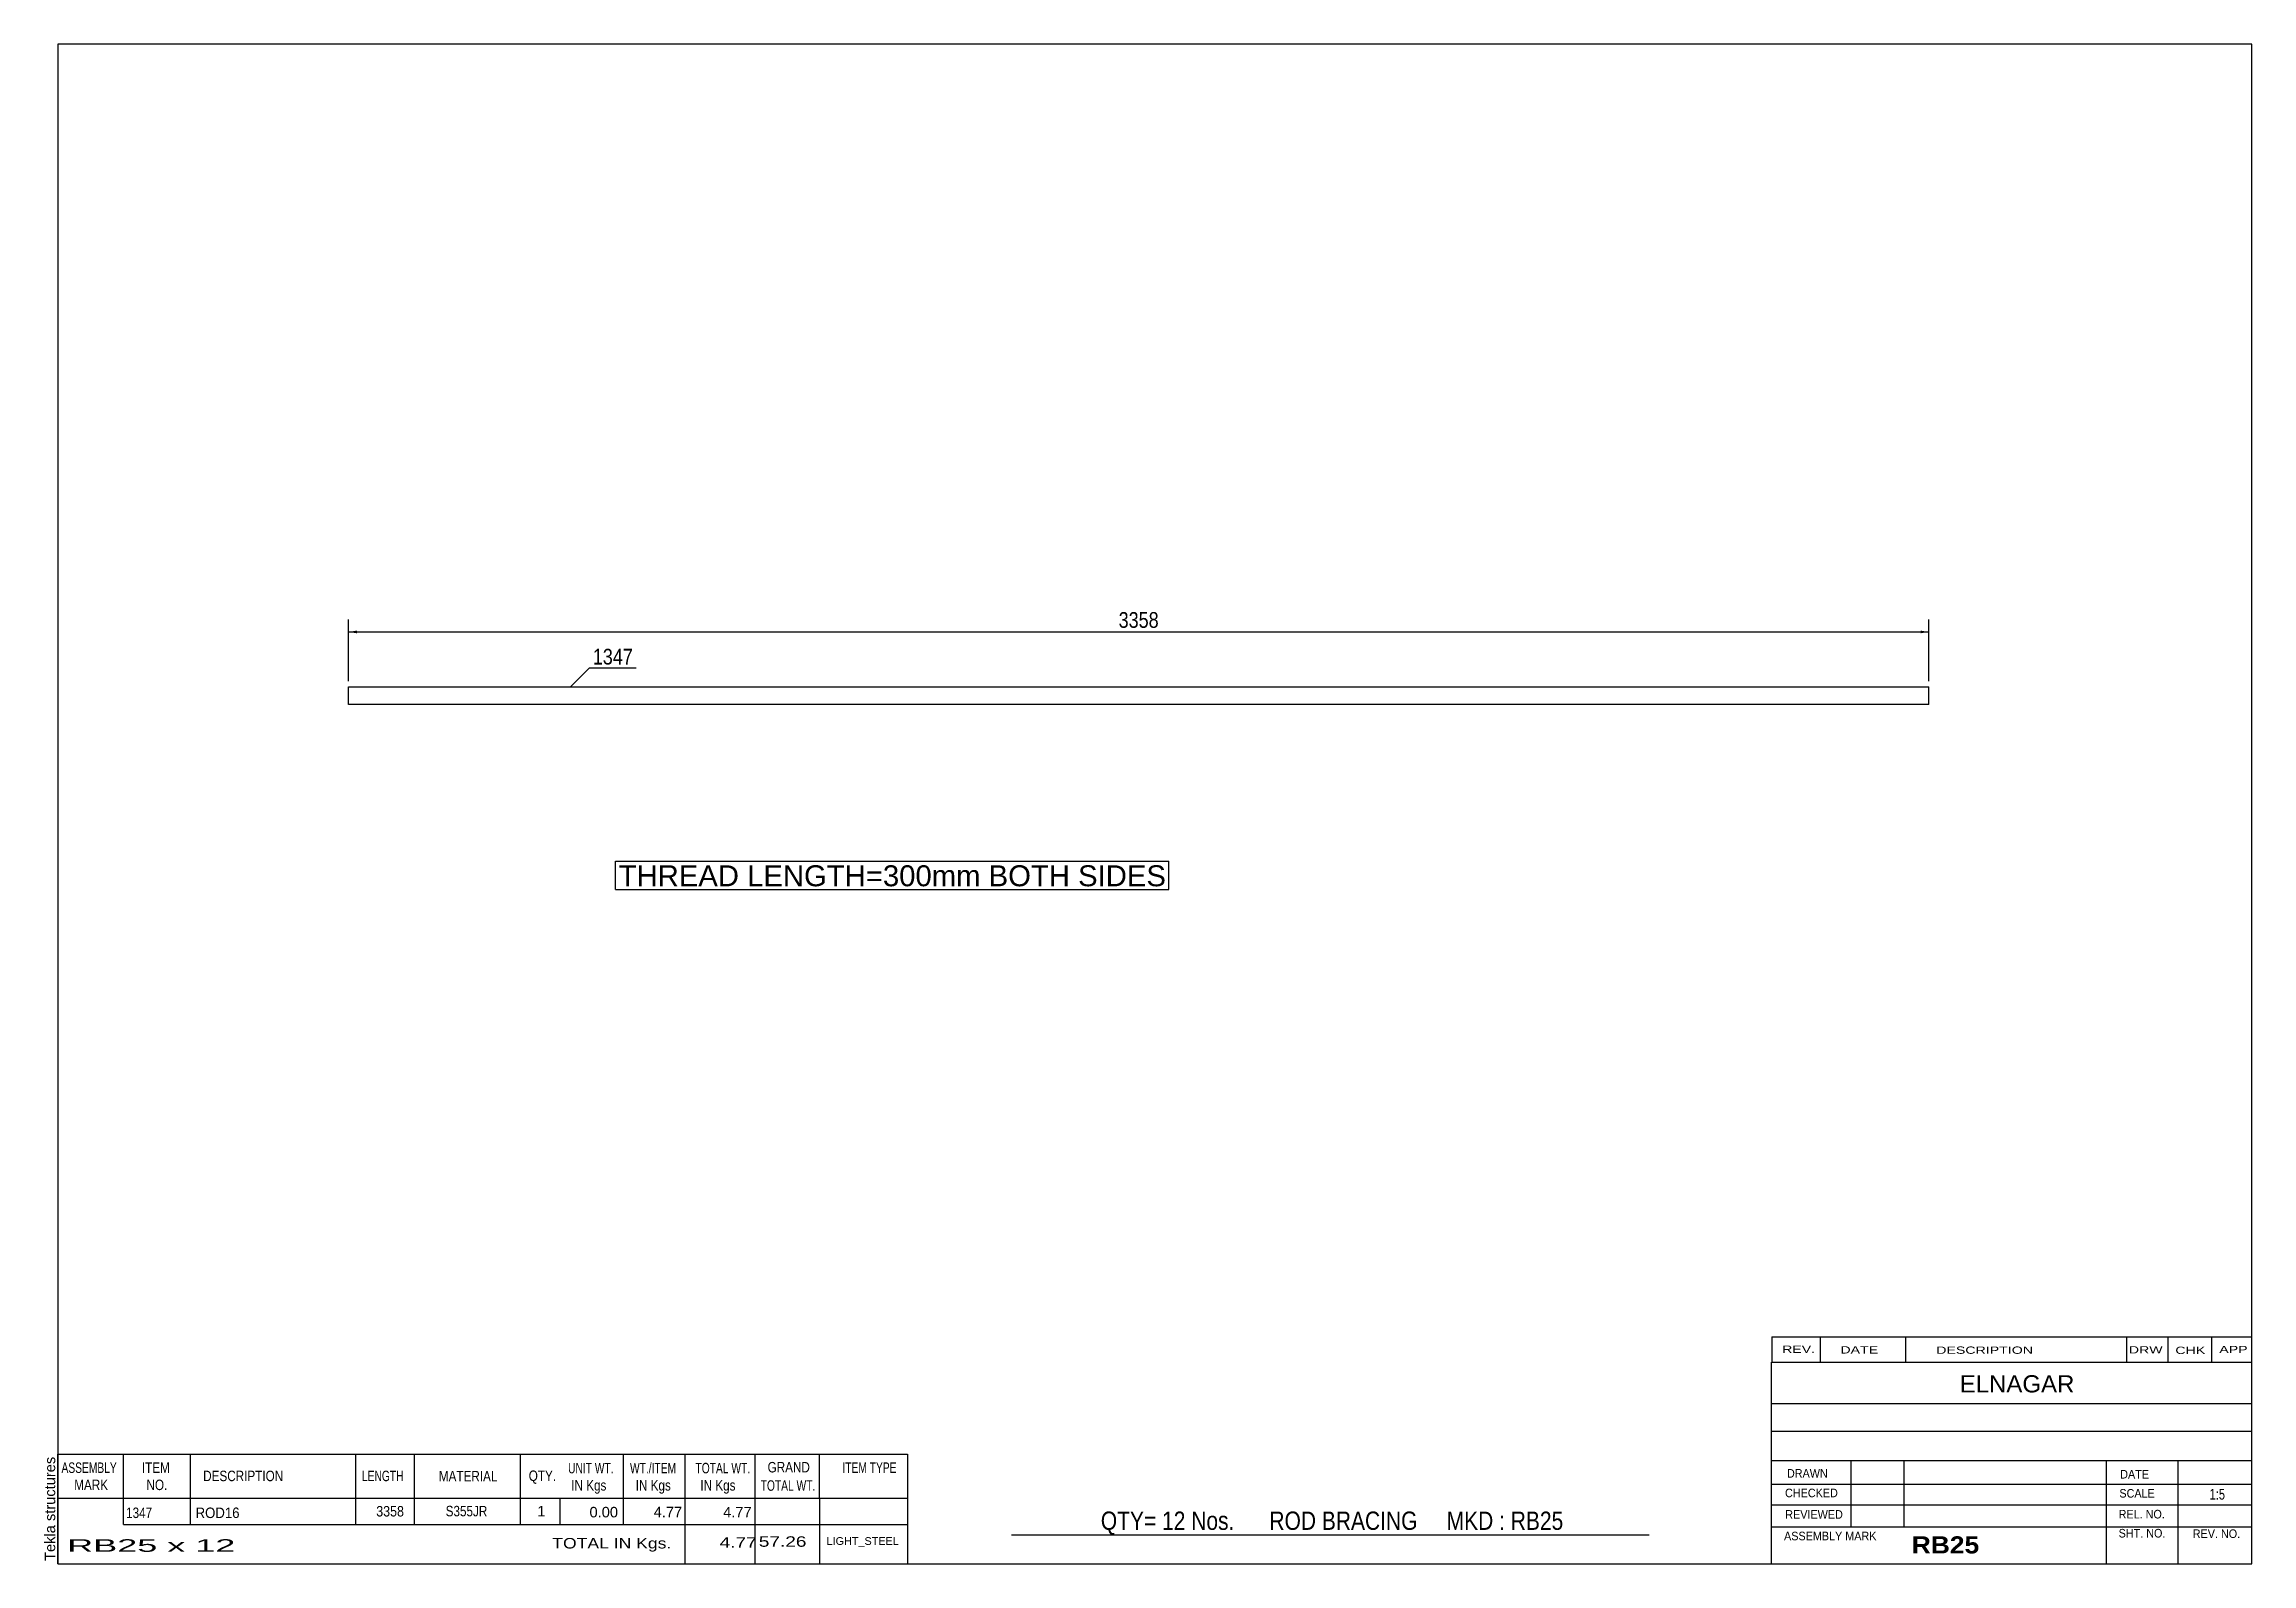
# Model space of a CAD drawing. Header units: millimetres. Extents: x -56 to 347, y -158 to 119.
import ezdxf

# ---------------------------------------------------------------- set-up
doc = ezdxf.new("R2010")
doc.units = ezdxf.units.MM
doc.styles.add('Arial', font='ARIAL.TTF', dxfattribs={"height": 0.2})
doc.styles.add('Arial Bold', font='ARIALBD.TTF', dxfattribs={"height": 0.2})
doc.styles.add('Arial Narrow', font='ARIALN.TTF', dxfattribs={"height": 0.2})

# ---------------------------------------------------------------- blocks, each defined once
blk = doc.blocks.new('Unknown-627380873-1209')
at = {"color": 5, "linetype": 'Continuous'}
for p, q in [((347, 118.75), (-53, 118.75)), ((-53, 118.75), (-53, -158.25)), ((347, -158.25), (347, 118.75)), ((-53, -158.25), (347, -158.25))]:
    blk.add_line(p, q, dxfattribs=at)
at = {"color": 174, "linetype": 'Continuous', "style": 'Arial'}
blk.add_text('Tekla structures', height=1.9102, rotation=90, dxfattribs=at).set_placement((-53.5, -157.75))
blk = doc.blocks.new('Part-627380873-1251 - 1232')
at = {"color": 2, "linetype": 'Continuous'}
for p, q in [((0, 1.6), (144, 1.6)), ((0, -1.6), (0, 1.6)), ((144.1, 1.6), (288.1, 1.6)), ((288.1, -1.6), (288.1, 1.6)), ((144, -1.6), (0, -1.6)), ((288.1, -1.6), (144.1, -1.6))]:
    blk.add_line(p, q, dxfattribs=at)
blk = doc.blocks.new('StraightDimension-627380873-1261 - 1232')
at = {"linetype": 'Continuous'}
for points in [[(1.5, 11.35), (0, 11.6), (1.5, 11.85)], [(286.6, 11.85), (288.1, 11.6), (286.6, 11.35)]]:
    blk.add_hatch(color=7, dxfattribs=at).paths.add_polyline_path(points)
at = {"color": 7, "linetype": 'Continuous'}
for p, q in [((0, 2.6), (0, 13.85)), ((288.1, 2.6), (288.1, 13.85)), ((0, 11.6), (288.1, 11.6))]:
    blk.add_line(p, q, dxfattribs=at)
at = {"color": 0}
blk.add_wipeout([(148.31, 11.75), (148.31, 15.95), (139.79, 15.95), (139.79, 11.75)], dxfattribs=at)
at = {"color": 3, "style": 'Arial Narrow'}
blk.add_text('3358', height=2.863, dxfattribs=at).set_placement((140.39, 12.35))
blk = doc.blocks.new('CBS_BOM-627380873-1317')
at = {"color": 7, "linetype": 'Continuous'}
for p, q in [((-53.03, -146.28), (-53.03, -138.28)), ((-53.03, -138.28), (101.89, -138.28)), ((-41.03, -146.28), (-41.03, -138.28)), ((-28.84, -146.28), (-28.84, -138.28)), ((1.32, -146.28), (1.32, -138.28)), ((12, -146.28), (12, -138.28)), ((31.32, -146.28), (31.32, -138.28)), ((50.12, -146.28), (50.12, -138.28)), ((61.33, -146.28), (61.33, -138.28)), ((74.12, -146.28), (74.12, -138.28)), ((85.87, -146.28), (85.87, -138.28)), ((101.89, -138.29), (101.89, -146.27)), ((-53.03, -146.28), (101.89, -146.28)), ((-53.03, -151.08), (-53.03, -146.28)), ((-41.03, -151.08), (-41.03, -146.28)), ((-28.84, -151.08), (-28.84, -146.28)), ((1.32, -151.08), (1.32, -146.28)), ((12, -151.08), (12, -146.28)), ((31.32, -151.08), (31.32, -146.28)), ((38.58, -151.08), (38.58, -146.28)), ((50.12, -151.08), (50.12, -146.28)), ((61.33, -151.08), (61.33, -146.28)), ((74.12, -151.08), (74.12, -146.28)), ((85.89, -151.08), (85.89, -146.28)), ((101.89, -146.28), (101.89, -151.08)), ((-53.03, -158.28), (-53.03, -151.1)), ((-41.03, -151.08), (101.89, -151.08)), ((61.33, -158.28), (61.33, -151.1)), ((74.12, -158.28), (74.12, -151.1)), ((85.93, -158.28), (85.93, -151.1)), ((101.89, -151.08), (101.89, -158.28)), ((-53.03, -158.28), (101.89, -158.28))]:
    blk.add_line(p, q, dxfattribs=at)
at = {"color": 3, "linetype": 'Continuous', "style": 'Arial'}
for s, height, width, p in [('ASSEMBLY', 1.91, 0.7, (-52.35, -141.71)), ('ITEM', 1.91, 0.8, (-37.7, -141.71)), ('UNIT WT.', 1.91, 0.7, (40.01, -141.78)), ('WT./ITEM', 1.91, 0.7, (51.3, -141.78)), ('TOTAL WT.', 1.91, 0.7, (63.24, -141.78)), ('GRAND', 1.91, 0.8, (76.39, -141.62)), ('ITEM TYPE', 1.91, 0.7, (90.03, -141.7)), ('MARK', 1.91, 0.8, (-50.03, -144.84)), ('NO.', 1.91, 0.8, (-36.85, -144.84)), ('DESCRIPTION', 1.9102, 0.8, (-26.52, -143.21)), ('LENGTH', 1.91, 0.7, (2.43, -143.21)), ('MATERIAL', 1.91, 0.8, (16.45, -143.26)), ('QTY.', 1.91, 0.8, (32.84, -143.18)), ('IN Kgs', 1.91, 0.8, (40.59, -144.92)), ('IN Kgs', 1.91, 0.8, (52.34, -144.92)), ('IN Kgs', 1.91, 0.8, (64.13, -144.92)), ('TOTAL WT.', 1.91, 0.7, (75.13, -144.96))]:
    blk.add_text(s, height=height, dxfattribs=dict(at, width=width)).set_placement(p)
at = {"color": 7, "linetype": 'Continuous', "style": 'Arial'}
for s, width, p in [('1347', 0.8, (-40.57, -149.93)), ('ROD16', 0.9, (-27.9, -149.93)), ('3358', 0.85, (5.04, -149.65)), ('S355JR', 0.8, (17.69, -149.62))]:
    blk.add_text(s, height=1.91, dxfattribs=dict(at, width=width)).set_placement(p)
for s, p in [('1', (34.41, -149.62)), ('0.00', (43.92, -149.81)), ('4.77', (55.62, -149.78)), ('4.77', (68.29, -149.81))]:
    blk.add_text(s, height=1.91, dxfattribs=at).set_placement(p)
at = {"color": 6, "linetype": 'Continuous', "style": 'Arial'}
for s, height, width, p in [('RB25 x 12', 2.292, 2.05, (-51.31, -156.09)), ('TOTAL IN Kgs.', 1.9102, 1.2, (37.13, -155.48)), ('4.77', 1.91, 1.3, (67.65, -155.33)), ('57.26', 1.91, 1.3, (74.79, -155.17))]:
    blk.add_text(s, height=height, dxfattribs=dict(at, width=width)).set_placement(p)
blk.add_text('LIGHT_STEEL', height=1.4135, dxfattribs=at).set_placement((87.14, -154.83))
blk = doc.blocks.new('CBS_CALLOFF-627380873-1318')
at = {"color": 7, "linetype": 'Continuous'}
blk.add_line((120.88, -152.98), (237.11, -153), dxfattribs=at)
at = {"color": 3, "linetype": 'Continuous', "style": 'Arial Narrow'}
blk.add_text('QTY= 12 Nos.      ROD BRACING     MKD : RB25', height=3.3405, dxfattribs=at).set_placement((137.14, -152.09))
blk = doc.blocks.new('CBS_NAME_BLOG-627380873-1319')
at = {"color": 7, "linetype": 'Continuous'}
for p, q in [((259.41, -121.5), (346.93, -121.5)), ((259.41, -158.21), (259.41, -121.5)), ((259.41, -129.04), (346.93, -129.04)), ((259.48, -134.09), (347, -134.09)), ((259.41, -139.46), (346.93, -139.46)), ((273.93, -151.57), (273.93, -139.47)), ((283.62, -151.54), (283.62, -139.47)), ((320.53, -158.21), (320.53, -139.48)), ((333.58, -158.21), (333.58, -139.47)), ((259.42, -143.76), (347, -143.74)), ((259.41, -147.51), (346.93, -147.51)), ((259.41, -151.55), (346.93, -151.55)), ((259.41, -158.25), (347, -158.25))]:
    blk.add_line(p, q, dxfattribs=at)
at = {"color": 3, "linetype": 'Continuous', "style": 'Arial'}
blk.add_text('ELNAGAR', height=3.133, dxfattribs=at).set_placement((293.73, -127.03))
at = {"color": 3, "linetype": 'Continuous'}
for s, height, style, width, p in [('CHECKED', 1.566, 'Arial', 0.9, (261.89, -146.14)), ('DRAWN', 1.566, 'Arial', 0.9, (262.24, -142.57)), ('SCALE', 1.566, 'Arial', 0.9, (322.85, -146.21)), ('DATE', 1.566, 'Arial', 0.9, (323, -142.73)), ('1:5', 1.957, 'Arial Narrow', 0.9, (339.3, -146.57)), ('REVIEWED', 1.566, 'Arial', 0.9, (261.93, -150.06)), ('REL. NO.', 1.566, 'Arial', 0.9, (322.71, -150.01)), ('ASSEMBLY MARK', 1.5663, 'Arial', 0.9, (261.71, -153.99)), ('SHT. NO.', 1.566, 'Arial', 0.9, (322.71, -153.48)), ('REV. NO.', 1.566, 'Arial', 0.9, (336.23, -153.57)), ('RB25', 3.131, 'Arial Bold', 1.1, (284.99, -156.39))]:
    blk.add_text(s, height=height, dxfattribs=dict(at, style=style, width=width)).set_placement(p)
blk = doc.blocks.new('CBS_REVISION-627380873-1320')
at = {"color": 7, "linetype": 'Continuous'}
for p, q in [((259.49, -116.87), (346.99, -116.87)), ((259.49, -116.87), (259.49, -121.5)), ((268.29, -116.87), (268.29, -121.5)), ((283.88, -116.87), (283.88, -121.44)), ((324.14, -116.87), (324.14, -121.5)), ((331.68, -116.87), (331.68, -121.5)), ((339.63, -116.87), (339.63, -121.5)), ((259.49, -121.5), (346.99, -121.5))]:
    blk.add_line(p, q, dxfattribs=at)
at = {"color": 7, "style": 'Arial Narrow', "width": 1.7}
for s, height, p in [('REV.', 1.326, (261.35, -119.82)), ('DATE', 1.326, (271.98, -119.94)), ('DESCRIPTION', 1.3257, (289.46, -119.99)), ('DRW', 1.326, (324.57, -119.93)), ('CHK', 1.326, (333.06, -120.02)), ('APP', 1.326, (341.06, -119.87))]:
    blk.add_text(s, height=height, dxfattribs=at).set_placement(p)
blk = doc.blocks.new('Text-627380873-1210')
at = {"color": 0, "linetype": 'Continuous'}
blk.add_wipeout([(148.92, -34.76), (148.92, -30.76), (49.23, -30.76), (49.23, -34.76)], dxfattribs=at)
at = {"color": 7, "linetype": 'Continuous'}
for p, q in [((48.63, -30.16), (149.52, -30.16)), ((48.63, -35.36), (48.63, -30.16)), ((149.52, -35.36), (149.52, -30.16)), ((48.63, -35.36), (149.52, -35.36))]:
    blk.add_line(p, q, dxfattribs=at)
at = {"color": 1, "linetype": 'Continuous', "style": 'Arial'}
blk.add_text('THREAD LENGTH=300mm BOTH SIDES', height=3.8203, dxfattribs=at).set_placement((49.23, -34.76))
blk = doc.blocks.new('Mark-627380873-1246 - 1232')
at = {"color": 0}
blk.add_wipeout([(51.84, 5.66), (51.84, 8.66), (44.52, 8.66), (44.52, 5.66)], dxfattribs=at)
blk.add_wipeout([(51.84, 5.66), (51.84, 8.66), (44.52, 8.66), (44.52, 5.66)], dxfattribs=at)
at = {"color": 7, "linetype": 'Continuous'}
for p, q in [((40.39, 1.52), (43.92, 5.06)), ((43.92, 5.06), (52.44, 5.06))]:
    blk.add_line(p, q, dxfattribs=at)
at = {"color": 3, "style": 'Arial Narrow'}
blk.add_text('1347', height=2.863, dxfattribs=at).set_placement((44.52, 5.66))

msp = doc.modelspace()

# ---------------------------------------------------------------- block references
for name in ['Unknown-627380873-1209', 'Part-627380873-1251 - 1232', 'CBS_REVISION-627380873-1320', 'CBS_NAME_BLOG-627380873-1319', 'CBS_BOM-627380873-1317', 'CBS_CALLOFF-627380873-1318']:
    msp.add_blockref(name, (0, 0))

# ---------------------------------------------------------------- next in the draw order: block references
for name in ['StraightDimension-627380873-1261 - 1232', 'Text-627380873-1210']:
    msp.add_blockref(name, (0, 0))

# ---------------------------------------------------------------- next in the draw order: block references
msp.add_blockref('Mark-627380873-1246 - 1232', (0, 0))

doc.saveas('drawing.dxf')
